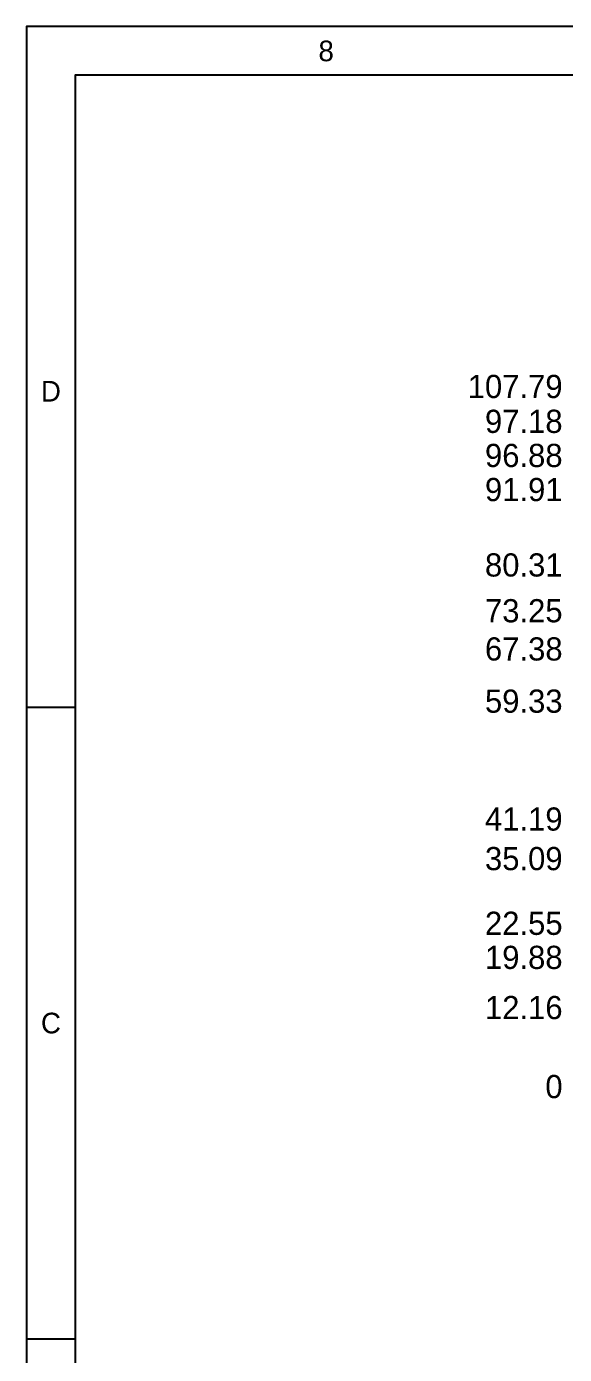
# Model space of a CAD drawing. Header units: millimetres. Extents: x 5 to 427, y 5 to 274.
# Drawn here: x 5 to 60.2, y 138.1 to 274.4 of the extents above; entities that cross this region are included whole.
import ezdxf
from ezdxf.enums import TextEntityAlignment as Align

# ---------------------------------------------------------------- set-up
doc = ezdxf.new("R2010")
doc.units = ezdxf.units.MM
for name, color, linetype in [('BORDER', 7, 'CONTINUOUS'), ('TEXT', 7, 'Continuous'), ('THIN', 7, 'CONTINUOUS')]:
    doc.layers.add(name, color=color, linetype=linetype)

msp = doc.modelspace()

# ---------------------------------------------------------------- linework, layer by layer
at = {"layer": 'BORDER'}
msp.add_lwpolyline([(10, 10), (421.8, 10), (421.8, 269.4), (10, 269.4)], close=True, dxfattribs=at)
at = {"layer": 'THIN'}
msp.add_lwpolyline([(5, 5), (426.8, 5), (426.8, 274.4), (5, 274.4)], close=True, dxfattribs=at)
for points in [[(5, 204.55), (10, 204.55)], [(5, 139.7), (10, 139.7)]]:
    msp.add_lwpolyline(points, dxfattribs=at)

# ---------------------------------------------------------------- texts
at = {"layer": 'TEXT'}
for s, p in [('8', (35.74, 271.9)), ('D', (7.5, 236.97)), ('C', (7.5, 172.12))]:
    msp.add_text(s, height=2.12, dxfattribs=at).set_placement(p, align=Align.MIDDLE_CENTER)
for s, p in [('107.79', (60, 237.46)), ('97.18', (60, 233.88)), ('96.88', (60, 230.38)), ('91.91', (60, 226.88)), ('80.31', (60, 219.14)), ('73.25', (60, 214.44)), ('67.38', (60, 210.52)), ('59.33', (60, 205.16)), ('41.19', (60, 193.06)), ('35.09', (60, 189)), ('22.55', (60, 182.36)), ('19.88', (60, 178.86)), ('12.16', (60, 173.71)), ('0', (60, 165.6))]:
    msp.add_text(s, height=2.38, dxfattribs=at).set_placement(p, align=Align.MIDDLE_RIGHT)

doc.saveas('drawing.dxf')
